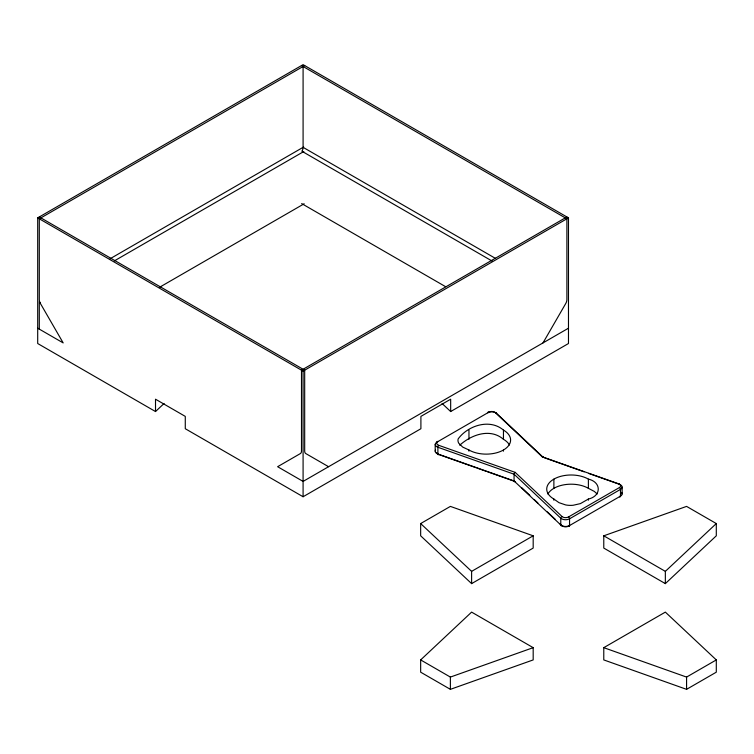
<?xml version="1.0" encoding="UTF-8"?>
<svg xmlns="http://www.w3.org/2000/svg" width="754" height="754" viewBox="0 0 754 754"><rect width="100%" height="100%" fill="white"/><g stroke="black" fill="none" stroke-linecap="round" stroke-linejoin="round"><path stroke-width="1.13" d="M435.199 451.222L435.199 444.483M622.135 487.103L622.135 493.851M543.003 342.91L565.717 303.56A5.627 3.252 -60 0 0 566.885 299.64L566.885 218.801L301.496 65.579M459.733 445.237C471.184 434.785 490.109 427.801 503.455 439.29A24.392 14.081 0 0 1 509.45 444.973M442.098 403.484L450.666 411.543L568.478 343.522L568.478 217.878L303.089 64.655L37.7 217.878L37.7 343.522L155.512 411.543L164.08 403.484M420.657 659.92L471.608 612.116L533.182 647.667L533.182 659.92L450.383 689.344L420.657 672.182L420.657 659.92L450.383 677.083L533.182 647.667M665.348 583.615L665.348 571.362L716.3 523.559L686.574 506.396L603.775 535.811L603.775 548.073L665.348 583.615L716.3 535.811L716.3 523.559M503.455 450.006A24.392 14.081 0 0 1 468.96 450.006L462.683 447.065L458.762 443.229A15.9 9.18 0 0 1 458.168 438.913C467.734 425.708 489.629 418.291 503.455 430.091A24.392 14.081 0 0 1 503.455 450.006L503.455 451.156M588.384 499.044L580.429 503.606L573.115 505.274A15.9 9.18 0 0 1 565.623 504.926L558.978 502.664L553.879 499.044A24.392 14.081 0 0 1 553.879 479.12A24.392 14.081 0 0 1 588.384 479.12C601.541 482.07 601.541 496.094 588.384 499.044L588.384 500.194M304.682 65.579L39.293 218.801L39.293 299.64A5.627 3.252 60 0 0 40.462 303.56M110.141 258.726L303.664 147.002M114.363 260.884L303.815 151.516M159.773 287.142L304.164 203.778M566.885 216.963L301.496 370.176L301.496 451.015A5.627 3.252 60 0 1 300.328 453.597L277.613 466.707L303.089 481.42L568.478 328.197M37.7 217.878L303.089 371.1L568.478 217.878M155.512 411.543L155.512 399.205L185.277 416.387L185.277 428.724L303.089 496.745L420.902 428.724L420.902 416.387L450.666 399.205L450.666 411.543M475.962 467.687L438.677 454.492A1.499 0.641 -70.5 0 1 437.895 454.002L437.895 447.263A5.627 3.252 0 0 1 436.849 442.193L488.856 412.165A4.128 2.385 0 0 1 495.293 412.608A1.499 1.046 -46.7 0 1 496.575 413.381L543.266 457.367A1.527 0.877 -60.1 0 0 542.173 456.783L495.293 412.608M420.657 523.559L450.383 506.396L533.182 535.811L533.182 548.073L471.608 583.615L420.657 535.811L420.657 523.559L471.608 571.362L471.608 583.615M471.608 571.362L533.182 535.811M436.849 442.193A1.499 0.867 60 0 1 437.914 441.58A4.128 2.385 0 0 0 438.677 445.294L515.161 472.362L562.05 516.528A4.128 2.385 0 0 0 568.488 516.961L619.43 487.555A4.128 2.385 0 0 0 618.666 483.832L542.173 456.773M562.22 525.868A4.128 2.385 0 0 0 568.488 526.16L620.485 496.132A5.627 3.252 0 0 0 621.777 492.692M603.775 647.667L665.348 612.116L716.3 659.92L716.3 672.182L686.574 689.344L603.775 659.92L603.775 647.667L686.574 677.083L716.3 659.92M544.369 457.753L584.114 471.825M588.535 473.38L619.449 484.322A5.627 3.252 0 0 1 620.485 489.393L620.485 496.132A1.499 0.867 60 0 1 619.43 496.745A4.128 2.385 0 0 0 620.495 495.67M476.924 468.027L486.481 471.41M487.442 471.75L514.209 481.222M547.885 494.002A24.392 14.081 0 0 1 588.384 488.319L594.35 491.438L597.149 494.002M303.089 66.493L303.089 147.332L495.585 258.471M301.92 151.252L492.39 261.223M301.647 203.571L445.501 286.624M603.775 535.811L665.348 571.362M39.293 216.963L304.682 370.176L304.682 451.015A5.627 3.252 -60 0 0 305.851 453.597L328.565 466.707M37.7 328.197L63.176 342.91L39.293 301.543L39.293 329.121M521.759 487.763L529.817 495.359M534.209 499.497L537.875 502.946M547.395 511.919L555.453 519.506M559.845 523.644L562.05 525.717A1.499 1.046 -46.7 0 1 560.769 524.944L514.077 480.958L437.895 454.002A5.627 3.252 0 0 1 435.558 450.091M686.574 677.083L686.574 689.344M588.384 479.12L588.384 488.319M568.488 526.16A1.499 0.867 60 0 0 569.543 525.547L569.543 518.799A1.499 0.867 60 0 0 568.488 516.961M553.879 479.12L553.879 488.319M553.879 499.044L553.879 500.194M503.455 430.091L503.455 439.29M468.96 430.091L468.96 439.29M468.96 450.006L468.96 451.156M450.383 677.083L450.383 689.344M303.089 371.1L303.089 496.745M303.089 147.332A5.627 3.252 -60 0 1 302.184 150.781M618.666 483.832A1.499 0.641 -70.5 0 1 619.449 484.322M569.543 525.547A5.627 3.252 0 0 1 560.769 524.944L560.769 518.205A1.499 1.046 -46.7 0 1 562.05 516.528M496.575 413.381A5.627 3.252 0 0 0 487.791 412.777A1.499 0.867 60 0 1 488.856 412.165M619.43 487.555A1.499 0.867 60 0 1 620.485 489.393L569.543 518.799A5.627 3.252 0 0 1 560.769 518.205L514.077 474.219L437.895 447.263A1.499 0.641 -70.5 0 1 438.677 445.294M515.161 481.542A1.527 0.877 -60.1 0 1 514.058 480.967L514.077 474.219A1.527 0.877 -59.9 0 1 515.161 472.372M438.677 454.492A4.128 2.385 0 0 1 436.736 452.739"/></g></svg>
